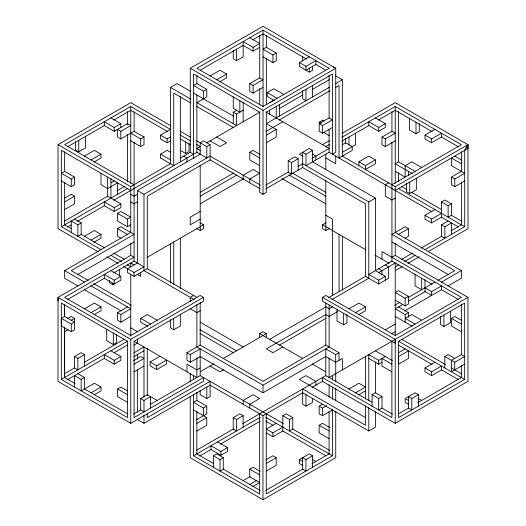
<?xml version="1.0" encoding="UTF-8"?>
<svg xmlns="http://www.w3.org/2000/svg" width="526" height="526" viewBox="0 0 526 526"><rect width="100%" height="100%" fill="white"/><g stroke="black" fill="none" stroke-linecap="round" stroke-linejoin="round"><path stroke-width="0.79" d="M58.031 301.174L58.031 297.354L130.764 255.366L134.064 257.273L64.639 297.354L130.764 335.529L200.189 295.448L203.49 297.354L203.49 301.174L134.064 341.256L134.064 417.605L203.49 377.523L203.49 381.337L130.764 423.331L57.998 381.324L58.031 297.354L130.764 339.349L203.49 297.354M395.236 339.349L395.204 423.351L322.477 381.357L322.477 377.543L391.903 417.624L391.903 341.275L395.236 343.162L395.236 339.349L322.51 297.354L322.51 301.174L391.936 341.256M425.028 249.659L464.701 226.752L464.701 150.403L467.969 144.663L395.236 102.669L342.281 133.242M395.236 190.471L464.668 150.383L467.969 144.663L468.002 228.665L428.46 251.494M98.277 251.882L58.031 228.646L58.031 144.663L130.764 102.669L171.009 125.905M193.575 154.203L190.267 152.297L190.267 68.308L263.033 26.3L335.733 68.308L335.733 152.297L332.425 154.203L332.425 74.034L266.307 112.209L266.307 192.378L263 194.285L259.693 192.378L259.693 112.209L193.575 74.034L193.575 158.293M170.667 140.705L167.123 142.75L160.515 138.936L160.515 135.116L170.431 129.389L130.764 106.489L64.639 144.663L134.064 184.744L134.064 261.639M263.033 30.12L196.882 68.308L263 106.482L329.151 68.295L263.033 30.12L263.033 106.739M67.473 146.846L104.312 125.576L114.227 131.303L127.456 123.663L130.764 125.576L120.842 131.303L117.535 129.389L117.535 137.023L120.842 138.936L134.097 131.283L144.019 137.01L144.019 144.643L140.679 146.57L130.796 140.823M113.761 120.119L130.764 110.302L167.597 131.572M58.031 144.663L130.764 186.651L170.431 163.75L170.431 87.401L177.045 83.581L190.451 91.32M200.419 70.083L243.163 45.407L253.085 51.134L259.693 47.314M252.559 39.983L263.033 33.934L306.671 59.129M104.312 125.576L104.312 121.756L114.227 127.483L120.842 123.663L120.842 127.483M233.248 50.588L233.248 58.767L236.555 60.674L243.163 56.861L243.163 41.587L253.085 47.314L259.693 43.5L249.778 37.773M75.488 141.672L75.488 149.851L78.788 151.764L85.403 147.944L85.403 136.49M206.797 89.308L196.882 83.581L193.575 85.488L203.49 91.215L206.797 89.308L206.797 96.942L196.882 102.669M210.104 75.948L220.019 70.221L226.634 74.034L226.634 77.855L219.552 81.944M276.255 53.021L266.34 47.294L263 49.22L272.915 54.947L276.255 53.021L276.255 60.654L272.915 62.587L263.033 56.841M84.476 156.11L94.397 150.383L101.005 154.203L101.005 158.024L93.924 162.113M216.719 79.761L226.634 74.034M74.561 177.111L64.639 171.384L61.332 173.291L71.253 179.018L74.561 177.111L74.561 184.744L71.253 186.651L61.332 180.924M91.09 159.93L101.005 154.203M130.764 133.209L140.679 138.936L144.019 137.01M263 87.395L253.085 93.122L249.778 91.215L249.778 83.581L259.693 77.855L259.726 35.301M249.778 83.581L253.085 85.488L263 79.761L259.693 77.855M302.674 56.861L302.674 60.95M64.165 198.374L71.253 194.285L74.561 196.198L74.561 203.832L64.639 209.558M160.515 135.116L167.123 138.936L170.667 136.891M312.622 66.112L312.622 70.201L309.281 72.128L299.366 66.401L299.366 62.587L309.281 56.861M64.639 201.925L74.561 196.198M305.981 66.401L315.896 60.674L315.896 64.494L305.981 70.221L305.981 66.401L299.366 62.587M160.515 158.024L160.515 154.125L167.123 150.311L170.667 152.356M110.927 182.838L114.227 180.924M233.248 123.663L233.248 112.209L236.555 110.302M274.316 100.499L267.234 96.409L267.234 92.589L273.842 88.769L283.764 94.496M196.546 102.478L236.555 125.569L236.555 114.122L243.163 110.302M64.139 221.301L107.62 196.198L120.842 203.832L120.842 207.652L114.227 211.465L104.312 205.738L77.394 221.282M117.022 190.767L124.695 186.335M332.425 66.401L335.733 68.308L263 110.302L190.267 68.308M272.948 100.775L269.614 102.669M180.392 150.41L185.685 153.467L188.992 151.56L188.992 143.374M130.764 190.471L61.332 150.383L61.332 226.732L127.279 188.663M180.352 158.024L190.267 152.297M200.36 146.465L196.882 148.477L200.847 150.765M206.626 142.848L260.166 111.939M67.473 227.008L71.017 224.964M113.761 200.281L196.882 152.297L196.882 95.035M196.428 140.587L206.797 146.57L210.104 144.657L210.104 159.93L147.293 196.191L147.293 268.727L196.882 297.354M71.253 232.459L71.253 221.012L77.868 224.826L81.168 222.919L81.168 234.372L104.549 247.864M147.293 268.727L134.064 276.36L127.456 272.54L127.456 268.727L137.371 263L137.371 190.471L200.189 154.203L200.189 142.75L203.49 140.843L210.104 144.657M279.273 108.547L302.562 95.101M312.444 89.394L329.381 79.617M104.312 205.738L104.312 201.925L114.227 207.652L120.842 203.832M137.608 194.153L134.064 196.198L130.764 194.285M137.371 190.471L143.986 194.285L210.104 156.11L260.219 185.04M329.638 87.099L266.307 123.663L276.222 129.389L276.222 137.023L266.307 142.75M335.286 83.838L342.341 79.761L342.341 156.11L395.236 186.651L467.969 144.663L467.969 148.477L464.701 150.403M81.168 234.372L77.868 236.279L77.868 224.826M117.535 213.372L120.842 211.465L130.764 217.192L127.456 219.099L117.535 213.372L117.535 221.005L127.456 226.732L130.764 224.826M137.608 201.787L134.064 203.832L130.764 201.918M279.05 120.125L329.861 90.788M335.509 87.526L339.04 85.488L339.04 158.024L352.262 150.383L352.262 146.57L345.648 142.75L342.11 144.795M84.476 236.279L94.397 230.552L101.005 234.372L101.005 238.186L93.924 242.276M265.834 131.572L282.837 121.756M266.307 135.116L276.222 129.389M91.09 240.099L101.005 234.372M121.079 238.324L117.535 236.279L117.535 228.646L120.842 226.732L134.064 234.372L71.253 270.634L88.19 280.417M259.693 165.657L249.778 159.93L249.778 152.297L253.085 150.383L260.166 154.473M332.425 127.483L322.51 133.209L319.203 131.296L319.203 122.19L322.51 120.276L323.924 121.098M78.052 286.012L64.639 278.267L64.639 270.634L130.764 232.459L130.764 186.651M200.189 192.378L234.063 172.817M329.118 117.936L319.203 123.663L322.51 125.569L332.425 119.849L329.118 117.936L329.118 75.402M200.189 196.198L236.884 175.007M77.605 274.605L134.064 242.006M200.189 203.832L243.946 178.57M200.189 211.465L190.267 217.192L190.267 224.826L200.189 219.099M265.801 185.034L288.222 172.087L288.222 160.634L294.836 156.82L298.143 158.727L298.143 170.181M288.222 160.634L291.529 162.541L298.143 158.727M328.645 297.631L365.485 276.36L365.485 203.832L302.674 167.564L302.674 152.297L305.981 154.203L312.589 150.383L312.589 161.837L375.406 198.105L375.406 270.634L385.321 276.36L385.321 280.18M322.51 144.663L329.572 140.587M325.811 146.57L329.335 144.538M342.018 137.214L395.236 106.489L461.361 144.663L391.936 184.744M67.473 299.537L104.312 278.267L114.227 283.994L114.227 280.18L104.312 274.454L104.312 278.267M113.616 272.902L134.064 261.093L143.986 266.813L134.064 272.54L123.702 266.557M298.104 166.387L302.674 163.744L368.792 201.918L375.406 198.105M311.931 158.405L329.118 148.477L265.643 111.828M341.874 141.113L368.792 125.576L378.707 131.303L385.321 127.483L385.321 123.663L375.406 117.936M378.24 120.119L395.236 110.302L432.109 131.592M147.293 257.273L203.523 224.806L203.523 228.626L200.222 230.533L196.678 228.488M265.827 188.834L302.674 167.564M432.076 211.741L329.118 152.297L305.981 165.657L305.981 154.203M114.227 280.18L120.842 276.36L120.842 280.18L112.952 284.73L109.645 282.824L109.645 280.371M368.792 125.576L368.792 121.756L378.707 127.483L385.321 123.663M342.341 152.297L355.569 144.663L355.569 133.209M61.332 318.355L64.639 316.442L74.561 322.168L71.253 324.075L61.332 318.355L61.332 325.988L71.253 331.715L74.561 329.802L74.561 318.355L71.22 316.422L67.676 318.467M84.476 308.808L94.397 303.081L101.005 306.901L101.005 310.715L93.924 314.804M382.014 137.023L391.936 131.303L395.236 133.209L385.321 138.936L382.014 137.023L382.014 144.663L385.321 146.57L395.236 140.843M71.017 320.4L74.561 318.355M91.09 312.628L101.005 306.901M68.183 329.67L64.606 331.696M358.877 165.657L358.877 161.837L368.792 156.11L375.406 159.93L375.406 163.75L365.485 169.471L365.485 165.657L375.406 159.93M409.392 118.475L409.392 129.929L416 133.742L419.307 131.835L419.307 123.656M130.764 316.442L120.842 322.168L117.535 320.262L117.535 312.628L127.456 306.901M458.527 146.839L441.524 137.023L431.603 142.75L424.995 138.936L424.995 135.116L434.91 129.389M117.535 312.628L120.842 314.535L130.764 308.808L90.755 285.71M424.995 135.116L431.603 138.936L441.524 133.209L441.524 137.023M415.073 171.384L398.544 161.837L395.236 163.75L412.239 173.56M64.783 373.585L74.528 367.957L74.528 356.51L81.136 352.69L84.476 354.616L84.443 366.05M147.76 326.258L140.679 322.168L140.679 318.348L147.293 314.535L157.208 320.262M74.528 356.51L77.868 358.436L84.476 354.616M193.575 295.448L190.267 297.354L190.267 301.444M388.629 182.831L385.321 184.744L385.321 196.198L391.936 200.011L395.236 198.105M106.693 329.269L106.693 340.723L113.307 344.537L116.608 342.63L116.608 334.451M84.679 362.098L124.353 339.191M329.335 228.521L325.811 230.552L322.51 228.646L322.51 224.826L326.035 222.794M61.299 379.41L127.456 417.605L127.456 341.256L61.299 303.061L61.299 379.41L127.66 341.104M67.44 379.687L104.279 358.416L104.312 354.616L114.227 360.343L120.842 356.529L120.842 360.343L114.227 364.163L104.312 358.436M114.195 352.69L127.66 344.918M133.828 345.214L137.371 343.169L137.371 339.073M74.561 387.064L74.561 375.617L81.168 379.43L84.476 377.523L84.476 388.977L127.22 413.653M200.189 310.715L196.882 312.628L190.267 308.808M134.064 352.709L143.986 346.982L143.986 397.255M170.431 319.716L170.431 327.895L173.738 329.802L180.352 325.988L180.352 314.535M406.434 183.462L406.434 191.642L409.741 193.548L416.355 189.735L416.355 178.281M134.064 356.529L143.986 350.803M133.597 360.619L140.679 356.523L143.986 358.436L134.064 364.163M464.701 180.944L454.78 186.671L451.44 184.744L451.44 177.111L461.361 171.384M451.44 177.111L454.78 179.037L464.701 173.31L451.44 165.657L451.44 158.024L461.361 163.75M91.09 392.79L101.005 387.064L101.005 390.884L94.634 394.566M150.101 361.967L156.715 365.787L166.63 360.06L166.63 363.874L156.715 369.6L150.101 365.787L150.101 361.967L160.016 356.24M134.064 371.797L143.986 366.07M127.456 402.337L117.535 396.611L117.535 388.977L120.842 387.064L127.22 390.746M458.554 227.022L441.524 217.192L441.524 201.925L444.832 200.011L451.44 203.832L451.44 215.285L461.907 221.328M335.733 381.863L335.733 362.25L325.778 356.543L263 392.79L200.189 356.529L190.267 362.25L186.96 360.343L186.96 352.709L200.189 345.076L263 381.337L325.811 345.076L339.04 352.709L339.04 360.343M441.524 217.192L431.603 222.919L424.995 219.099L424.995 215.285L434.91 209.558M186.96 352.709L190.267 354.616L200.189 348.889L200.189 356.529M398.544 234.372L408.465 228.646L408.465 236.279L404.921 238.324M441.524 201.925L448.132 205.738L451.44 203.832M424.995 215.285L431.603 219.099L441.524 213.372M451.44 215.285L448.132 217.192L448.132 205.738M133.597 414.061L140.679 409.971L140.679 398.517L147.293 394.697L157.208 400.424M451.472 234.392L451.472 222.939L444.865 226.752L444.865 238.206L441.524 236.279L441.524 224.826L448.132 221.012M140.679 398.517L143.986 400.424L150.594 396.611L150.594 408.064M200.189 367.976L196.882 369.89L186.96 364.163L186.96 371.797M259.66 337.692L259.66 333.642L262.967 331.735L266.274 333.642L266.274 337.626M322.51 297.354L325.811 295.448L395.236 335.529L461.361 297.354L382.014 251.546L382.014 259.18M391.936 257.273L395.236 255.366L395.236 243.308M200.36 371.698L214.069 363.782M223.09 358.574L266.274 333.642M150.594 404.244L200.189 375.617L200.189 356.727M331.952 299.537L368.792 278.267L368.792 201.918M378.707 272.54L395.236 263L395.236 335.529M401.614 259.318L412.509 253.065M421.01 248.16L441.557 236.299M450.92 230.855L461.394 224.845L461.361 182.292M269.614 339.349L326.074 306.75M395.269 266.84L398.813 264.795M404.481 261.521L415.106 255.386M223.991 369.508L220.019 371.797L210.104 366.07M332.662 306.763L329.118 308.808L325.811 306.901M432.129 284.296L391.936 261.093L368.792 274.454L378.707 280.18L385.321 276.36M395.269 270.653L402.331 266.577M407.985 263.316L419.281 256.793M325.627 314.647L266.307 348.896L272.915 352.709L282.837 346.982M365.485 276.36L378.707 283.994L388.629 278.267L388.629 266.82L385.321 264.907M137.371 419.518L143.986 423.331L210.104 385.157L262.967 415.718L262.967 499.7L335.733 457.692L335.733 411.214M279.53 345.076L326.113 318.184M337.62 311.537L329.118 316.442L325.811 314.535M348.955 308.808L358.877 303.081L365.485 306.901L365.485 310.715L358.403 314.804M206.764 406.171L196.849 400.444L193.542 402.357L203.457 408.084L206.764 406.171L206.764 413.811L196.376 419.807M200.189 390.614L200.189 394.704L206.797 398.517L210.104 396.611L210.104 381.343L147.293 417.605L147.293 413.528M355.569 312.628L365.485 306.901M337.008 309.544L337.008 320.998L343.623 324.818L346.93 322.905L346.93 314.726M408.465 296.362L398.544 290.635L395.236 292.548L405.158 298.275L408.465 296.362L408.465 304.002L405.158 305.908L395.236 300.182M394.756 305.271L399.694 302.417M408.169 297.525L434.91 282.087M437.81 280.417L454.747 270.634L391.936 234.372L405.158 226.732L408.465 228.646M196.849 423.351L206.764 417.624L206.764 425.258L196.849 430.985M196.882 304.442L196.882 346.982L263 385.157L329.118 346.982L329.118 304.988M402.778 304.455L395.236 308.808L405.158 314.535L408.465 312.628L408.465 317.204M408.426 301.194L425.363 291.417M441.597 282.041L461.361 270.634L461.361 278.267L447.948 286.012M424.995 287.814L431.603 291.628L441.524 285.901L441.524 289.721L458.527 299.537M404.895 310.866L441.597 289.681M371.862 402.199L325.778 375.63L325.778 348.909L335.7 354.636L339.04 352.709M196.376 450.348L233.215 429.078L233.215 417.624L239.823 413.811L243.13 415.718L243.13 427.171M385.321 329.802L395.236 324.082M233.215 417.624L236.516 419.538L243.13 415.718M391.699 333.76L395.236 331.715M242.657 423.627L325.778 375.63M193.542 394.257L193.542 455.799L260.133 417.355M262.967 415.718L302.805 392.718M311.931 387.452L322.839 381.153M329.085 377.543L467.969 297.354L395.236 255.366M199.676 456.075L210.998 449.539L220.913 455.266L227.528 451.446L227.528 447.633L217.606 441.906M220.447 444.082L260.166 421.155M213.378 467.252L213.378 455.799L216.686 453.892L223.294 457.705L223.294 469.159L260.186 490.456M210.998 449.539L210.998 445.719L220.913 451.446L227.528 447.633M266.274 432.898L272.882 436.712L282.804 430.985L282.804 415.718L286.144 413.791L292.752 417.605L292.752 429.058L329.592 450.328M382.014 362.25L378.707 364.163L378.707 360.343L385.321 356.523M461.361 331.715L451.44 325.988L451.44 318.355L454.747 316.442L461.835 320.531M276.189 423.351L266.274 429.078L272.882 432.898L282.837 427.151M365.485 405.684L365.485 425.238L302.674 388.977L302.674 404.244L305.981 406.151L312.589 402.337L312.589 398.248M398.78 352.571L405.158 348.889M440.597 316.435L440.597 324.614L443.905 326.521L450.512 322.701L450.512 311.254M213.378 455.799L219.986 459.619L223.294 457.705M282.804 415.718L289.412 419.538L292.752 417.605M332.393 409.991L322.477 415.718L319.17 413.811L319.17 406.171L322.708 404.126M348.955 388.977L358.877 383.25L365.485 387.064L355.569 392.79M319.17 406.171L322.477 408.084L326.725 405.625M223.294 469.159L219.986 471.072L219.986 459.619M292.752 429.058L289.412 430.985L289.412 419.538M358.403 394.973L365.485 390.884M329.118 438.605L319.17 432.898L319.17 425.258L322.51 423.331L329.592 427.421M372.066 406.171L372.066 394.717L375.406 392.79L382.014 396.611L382.014 408.064L392.455 414.087M252.579 486.609L259.66 482.52L249.745 476.793L249.745 469.159L253.052 467.252L260.133 471.342M265.801 459.888L272.882 455.799L276.189 457.705L276.189 465.346L266.274 471.072M458.527 379.706L441.524 369.89L431.603 375.617L424.995 371.797L424.995 367.976L434.91 362.25M444.832 367.976L444.832 356.529L448.132 354.616L454.747 358.436M266.274 463.432L276.189 457.705M372.066 394.717L378.674 398.537L382.014 396.611M243.13 480.613L250.218 476.523M329.085 430.985L319.17 425.258M424.995 367.976L431.603 371.797L441.524 366.07L441.524 369.89M461.361 304.442L461.361 354.616L451.44 360.343L451.44 371.797L464.668 364.163M444.832 356.529L454.747 362.25L464.668 356.529L461.361 354.616M249.745 484.433L256.826 480.343M382.014 408.064L378.674 409.991L378.674 398.537M302.877 465.477L299.333 463.432L299.333 459.619L309.249 453.892L312.556 455.799L312.556 467.252M408.702 404.382L405.158 402.337L405.158 398.517L415.073 392.79L418.38 394.697L418.38 406.151M265.801 490.429L302.641 469.159L302.641 457.705L305.948 459.619L312.556 455.799M398.721 413.686L408.465 408.064L408.465 396.611L411.773 398.517L418.38 394.697M311.898 463.814L329.118 453.872M302.674 392.79L368.792 430.965L375.406 427.151L375.406 411.667M417.723 402.719L461.361 377.523L461.361 365.465M332.425 409.156L332.425 455.779L266.274 493.973L266.274 413.811M464.668 379.43L398.511 417.624L398.511 341.275L464.668 303.081L464.668 379.43L398.78 341.394M395.204 423.351L467.969 381.337L467.969 297.354M315.692 64.336L325.64 70.116M335.733 75.948L342.341 79.761M454.747 156.11L461.835 160.2M421.688 167.564L411.773 161.837L405.158 165.657L405.158 177.111L395.236 171.384M319.203 122.19L321.327 123.413M267.234 92.589L277.149 98.316M323.451 132.276L329.118 135.55M358.877 161.837L365.485 165.657M401.351 186.362L406.96 189.603M411.871 192.437L441.321 209.44M398.78 188.696L464.701 226.752M312.589 150.383L309.281 148.477L299.366 154.203L302.91 156.248M325.811 158.024L335.733 163.75L335.733 156.11M441.524 224.826L444.865 226.752M312.352 154.065L315.896 156.11L315.896 159.93M233.248 112.209L236.555 114.122M193.575 93.122L233.505 116.18M170.431 87.401L190.899 99.217M190.675 102.905L173.738 93.122L173.738 165.657L160.515 157.945M196.323 106.167L233.025 127.351M291.937 172.817L325.811 192.378M461.361 270.634L395.236 232.459L395.236 186.651M288.222 172.087L291.529 173.994L291.529 162.541M249.778 152.297L259.693 158.017M289.116 175.007L325.811 196.198M216.719 137.023L226.634 142.75L220.019 146.57L210.104 140.843M282.054 178.57L325.811 203.832M391.936 242.006L448.395 274.605M180.188 131.204L190.78 137.319M325.811 215.285L332.425 219.099L332.425 295.75M179.853 134.827L190.366 140.902M196.678 144.545L200.189 146.57M180.392 138.963L190.583 144.841M196.882 152.297L206.797 158.017L206.797 146.57M210.104 159.93L260.219 188.86M322.51 224.826L365.813 249.83M374.972 255.117L389.102 263.276M183.659 156.11L186.96 158.024L186.96 162.113M378.707 268.727L382.014 270.634L382.014 274.723M110.927 117.936L120.842 123.663M451.44 318.355L461.361 324.075M160.515 154.125L170.431 159.851M398.544 306.901L408.465 312.628M421.688 320.262L411.773 314.535L405.158 318.348L415.073 324.075M395.236 316.442L412.239 326.258M199.985 222.761L203.523 224.806M401.588 339.198L445.312 364.439M451.44 367.976L461.835 373.979M398.274 344.918L432.096 364.446M375.406 350.803L392.403 360.619M391.903 364.183L381.981 358.456L381.981 366.089L391.903 371.816M378.707 360.343L368.792 354.616L368.792 400.812M368.792 358.436L378.707 364.163M418.144 398.379L421.688 400.424M117.535 228.646L127.456 234.372M405.158 398.517L408.702 400.562M408.465 408.064L411.773 409.971L411.773 398.517M74.561 219.099L81.168 222.919M302.47 358.318L259.66 333.642M312.286 363.992L325.614 371.685M71.017 228.508L64.639 224.826L64.639 182.292M113.761 253.184L124.386 259.318M134.064 264.907L130.764 263L130.764 266.82L127.233 264.782M194.239 299.649L143.986 270.634L143.986 194.285M61.332 226.732L101.137 249.719M111.012 255.419L121.591 261.527M106.752 256.773L118.048 263.296M137.135 274.316L140.679 276.36L140.679 272.54M110.927 270.634L120.842 276.36M200.11 322.129L243.163 346.982M365.748 417.756L299.366 379.43L305.981 375.617L315.896 381.343L315.896 385.157M199.854 329.611L236.555 350.803M200.077 333.556L233.248 352.709M93.838 283.672L131.244 305.271M64.639 270.634L84.403 282.041M140.679 318.348L150.594 324.075M84.403 289.681L121.105 310.866M130.764 327.895L137.371 331.715M200.189 375.617L283.31 423.608M134.064 341.256L196.882 377.523L196.882 357.831M265.748 417.322L332.425 455.779M265.847 421.155L272.955 425.264M282.199 430.597L325.568 455.634M312.319 459.481L315.863 461.526M110.927 350.803L120.842 356.529M299.333 459.619L302.877 461.664M233.215 429.078L236.516 430.985L236.516 419.538M302.641 469.159L305.948 471.072L305.948 459.619M193.542 409.991L206.764 417.624M117.535 388.977L127.456 394.697M74.528 367.957L77.868 369.89L77.868 358.436M249.745 469.159L259.66 474.886M77.868 373.703L84.476 377.523M101.005 387.064L94.397 383.25L81.168 390.884L81.168 379.43M140.679 409.971L143.986 411.878L143.986 400.424M75.08 383.553L64.606 377.504L64.606 327.113M213.852 463.708L196.849 453.892L196.849 411.299M193.542 455.799L259.66 493.973L259.66 413.811M262.967 499.7L190.234 457.705L190.234 396.558M461.361 151.692L461.394 171.404M454.78 179.037L454.78 186.671M454.747 362.25L454.747 369.89M443.905 315.067L443.905 326.521M431.603 138.936L431.603 142.75M431.603 219.099L431.603 222.919M431.603 291.628L431.603 295.448L424.995 291.628L424.995 279.635M431.603 371.797L431.603 375.617M421.688 278.267L421.688 289.721L415.073 285.901L415.073 274.454M416 122.288L416 133.742M409.741 182.095L409.741 193.548M408.465 171.384L408.465 175.197M405.158 298.275L405.158 305.908M405.158 314.535L405.158 322.168M398.544 111.637L398.544 161.837M398.544 172.686L398.544 181.529M395.236 106.489L395.236 183.436M391.936 111.67L391.936 131.303M391.936 142.204L391.936 261.856M385.321 138.936L385.321 146.57M378.707 127.483L378.707 131.303M378.707 280.18L378.707 283.994M375.406 361.954L375.406 392.922M368.792 407.334L368.792 430.965M365.485 355.97L365.485 399.162M348.955 137.023L348.955 145.209M345.648 138.391L345.648 143.296M343.623 313.365L343.623 324.818M342.341 236.279L342.341 290.069M342.341 369.89L342.341 358.436L335.7 362.269L335.7 354.636M339.04 234.372L339.04 291.417M335.733 388.385L335.733 400.615M332.425 375.617L332.425 379.706M332.425 387.064L332.425 399.339M329.118 129.442L329.118 152.297M329.118 357.89L329.118 377.523M329.118 384.808L329.085 397.176M329.085 411.352L329.085 453.892M325.811 154.203L325.811 169.392M325.811 179.951L325.811 230.552M325.811 303.081L325.811 345.076M322.51 125.569L322.51 133.209M322.477 408.084L322.477 415.718M312.589 85.488L312.589 96.942M309.281 68.038L309.281 72.128M305.981 89.308L305.981 100.755L302.674 98.849L302.674 90.669M305.981 394.704L305.981 406.151M279.53 104.575L279.53 116.029M276.222 106.482L276.222 117.936M272.915 54.947L272.915 62.587M272.882 432.898L272.882 436.712M269.614 110.033L269.614 114.122M266.34 35.242L266.34 47.294M266.34 58.202L266.34 104.832M263 110.302L263 194.285M263 385.157L263 392.79M259.726 88.467L259.726 104.832M253.085 47.314L253.085 51.134M253.085 85.488L253.085 93.122M249.778 182.831L249.778 179.018L259.693 173.291L253.085 169.471L243.163 175.197L243.163 179.018M249.778 408.064L249.778 404.244L259.693 398.517L253.085 394.704L243.163 400.431L243.163 404.244M243.163 102.123L243.163 121.756M239.856 100.755L239.856 112.209L233.248 108.395L233.248 96.942M236.555 49.22L236.555 60.674M220.913 451.446L220.913 455.266M206.797 387.064L206.797 398.517M203.49 91.215L203.49 98.849M203.457 408.084L203.457 415.718M200.189 165.111L200.222 230.533M200.189 302.535L200.189 345.076M196.882 75.402L196.882 83.581M196.849 392.264L196.849 400.444M193.542 375.636L193.542 379.68M190.267 354.616L190.267 362.25M190.234 373.723L190.234 381.876M185.685 142.013L185.685 153.467M180.352 96.639L180.352 161.837M180.352 238.186L180.352 288.715M173.738 242.006L173.738 284.382M173.738 318.348L173.738 329.802M170.431 243.913L170.431 283.034M167.123 138.936L167.123 142.75M156.715 365.787L156.715 369.6M147.293 348.337L147.293 395.605M143.986 415.185L143.986 423.331M140.679 138.936L140.679 146.57M137.371 354.32L137.371 359.205M137.371 369.804L137.371 412.18M134.097 111.65L134.097 131.283M134.097 142.191L134.097 184.725M134.064 272.54L134.064 276.36M130.764 106.489L130.764 183.383M130.764 243.367L130.764 255.636M130.764 274.697L130.764 336.075M130.764 339.349L130.764 423.331M127.489 111.663L127.489 124.794M127.489 134.649L127.489 181.444M127.456 219.099L127.456 226.732M120.842 131.303L120.842 138.936M120.842 314.535L120.842 322.168M119.566 269.463L119.566 276.005M117.535 194.285L117.535 182.838L107.62 188.558L101.005 184.744L101.005 173.291M114.227 127.483L114.227 131.303M114.227 207.652L114.227 211.465M114.227 360.343L114.227 364.163M113.307 333.089L113.307 344.537M112.952 283.1L112.952 284.73M110.927 178.472L110.927 198.105M107.62 177.111L107.62 196.198M78.788 140.31L78.788 151.764M71.253 179.018L71.253 186.651M71.253 324.075L71.253 331.715M64.639 151.751L64.639 171.384M64.639 305.192L64.639 316.442M64.639 327.133L64.639 377.523M64.606 304.429L64.606 316.698M408.465 350.803L398.544 356.523L398.544 364.163L408.465 358.436L408.465 350.803"/></g></svg>
